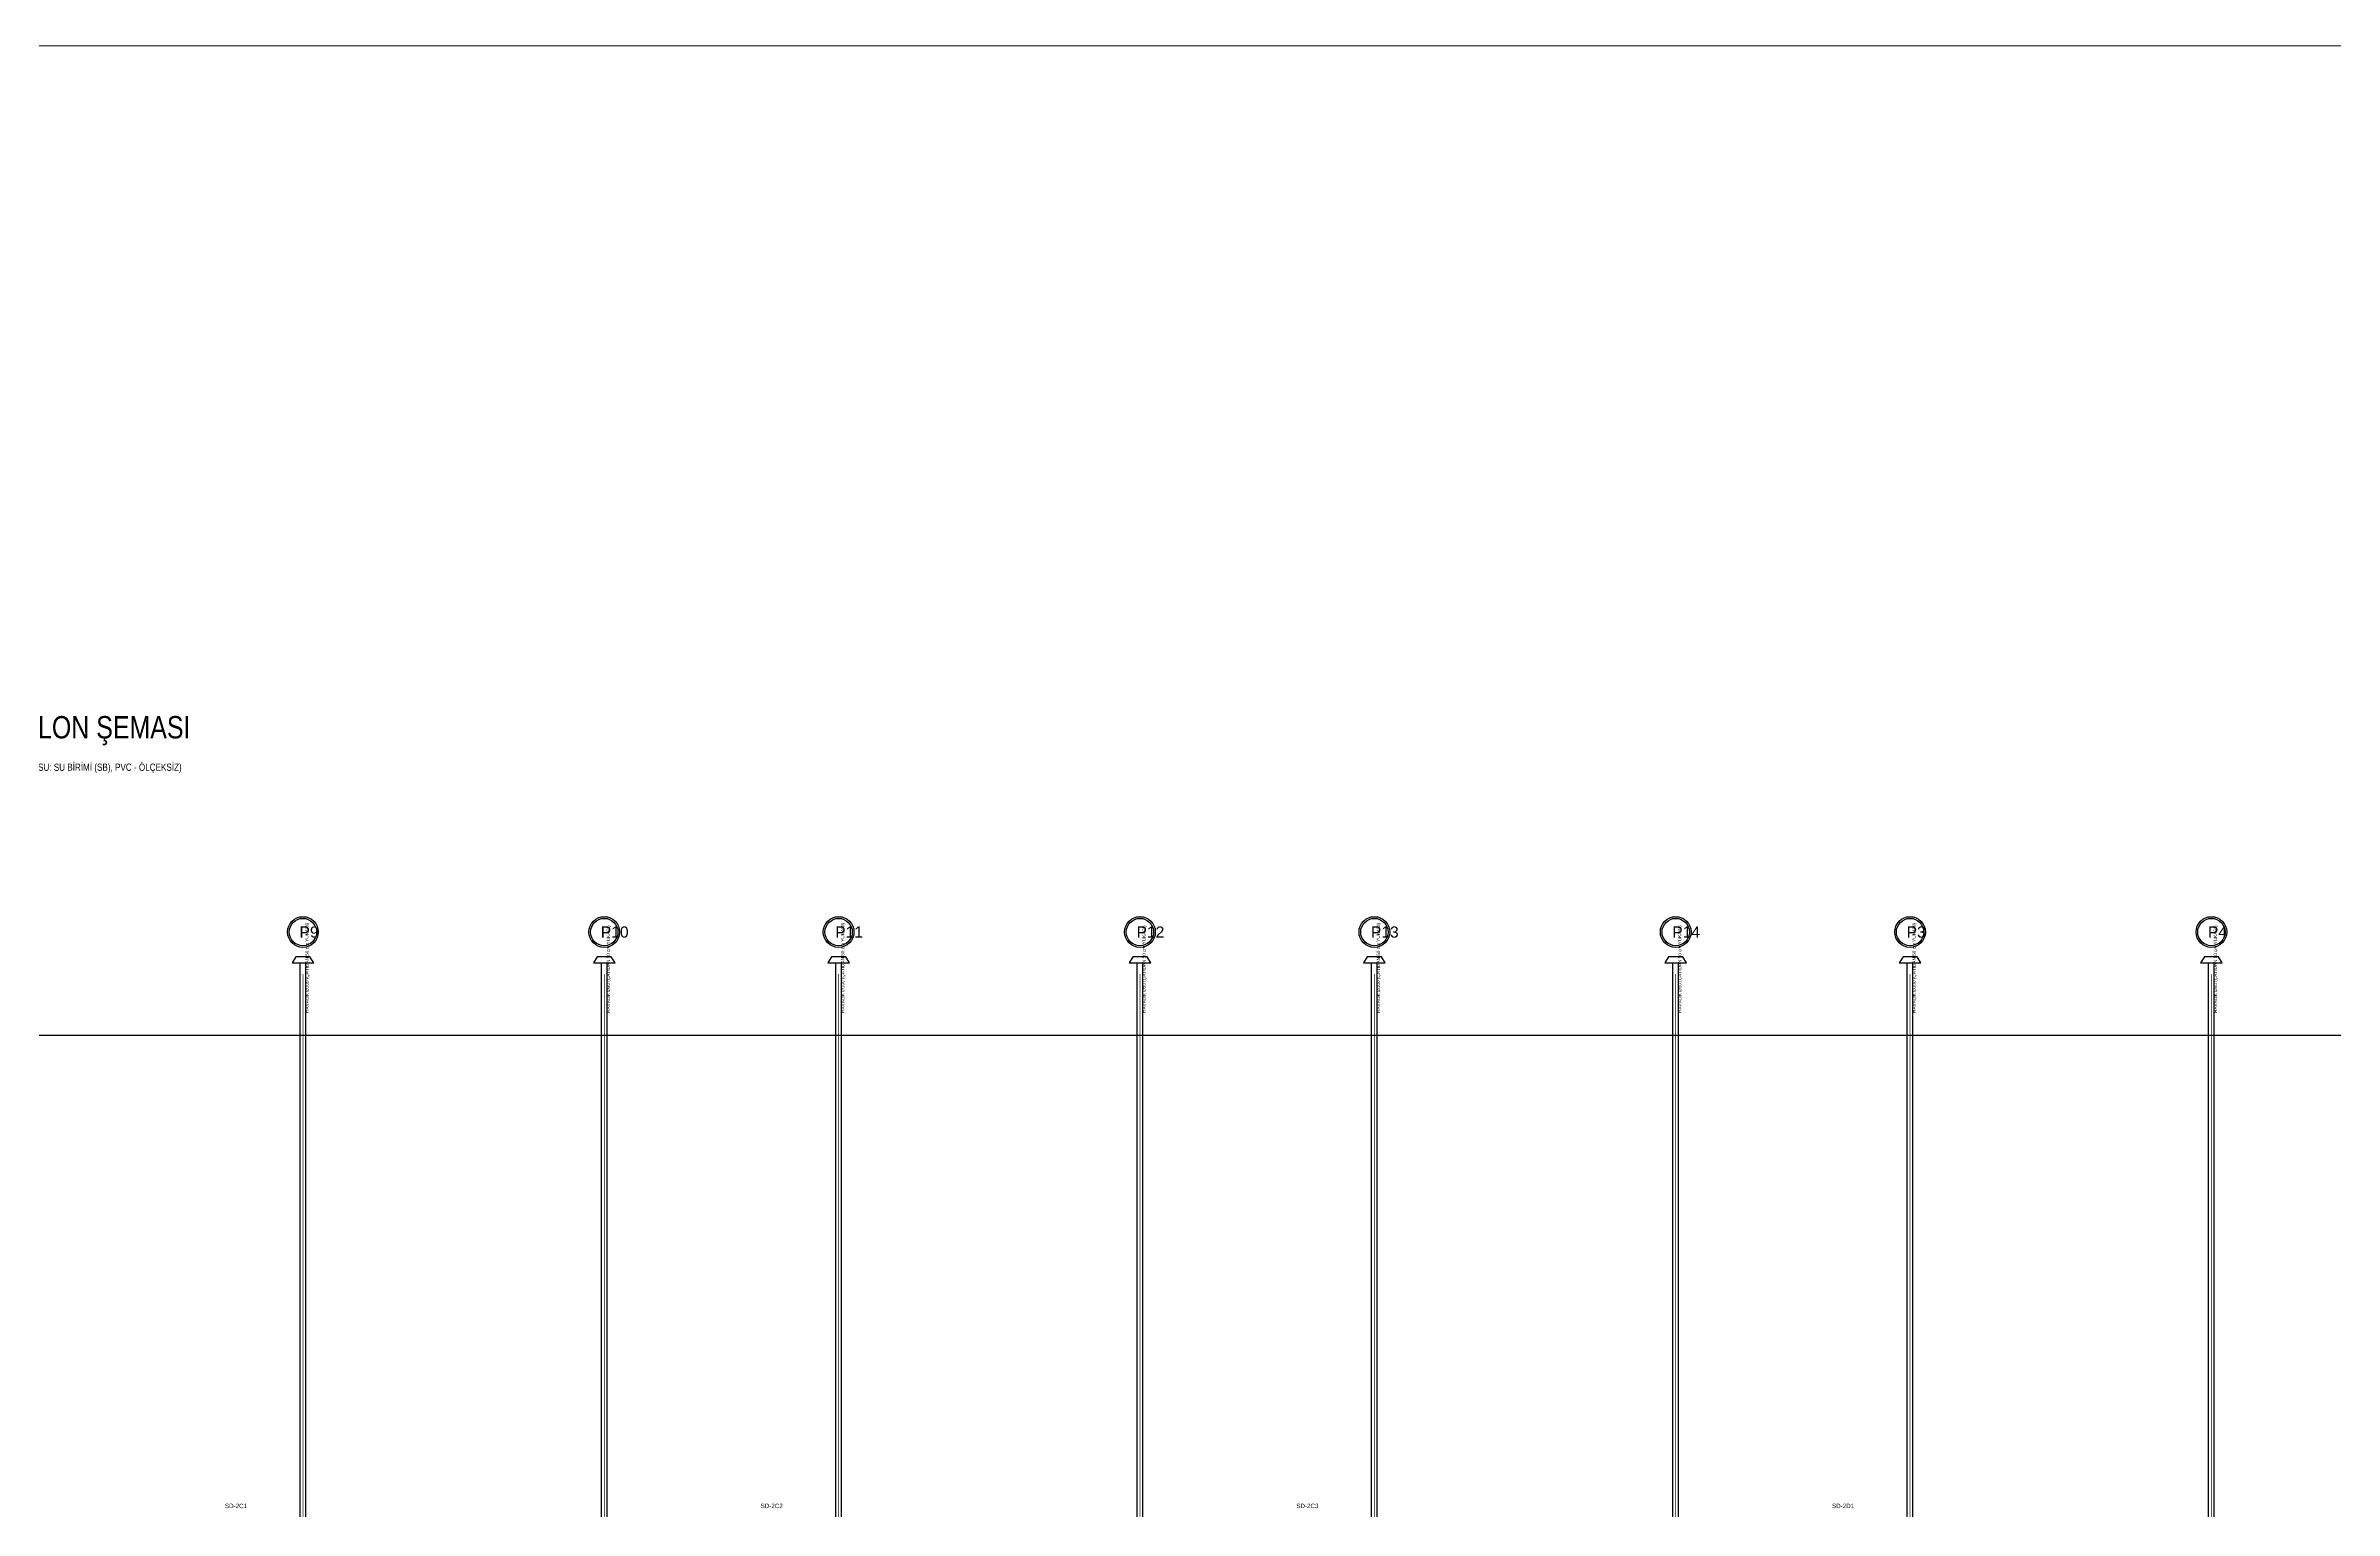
# Model space of a CAD drawing. Header units: centimetres. Extents: x 247996 to 315152, y -468471 to -440326.
# Drawn here: x 267899 to 272000, y -442951 to -440327 of the extents above; entities that cross this region are included whole.
import ezdxf
from ezdxf.enums import TextEntityAlignment as Align

# ---------------------------------------------------------------- set-up
doc = ezdxf.new("R2010")
doc.units = ezdxf.units.CM
doc.layers.add('SCOTT-ANTED', color=144, linetype='CONTINUOUS', lineweight=0)
doc.layers.add('SCOTT-MTY-PISSU-CAP', color=211, linetype='CONTINUOUS', lineweight=30)
for name, color, linetype in [('SCOTT-MTY-PISSU-BORU', 6, 'PIS'), ('SCOTT-MTY-PISSU-KOLONNO', 211, 'Continuous'), ('SCOTT-MTY-PVC', 43, 'CONTINUOUS'), ('SCOTT-MTY-SAYAC', 3, 'Continuous'), ('SCOTT-MTY-SEMA', 8, 'Continuous'), ('SCOTT-MTY-TES-SEMA', 7, 'Continuous')]:
    doc.layers.add(name, color=color, linetype=linetype)
doc.styles.add('ANOTATIVO', font='arial.ttf')
doc.styles.add('ROTAS', font='arial.ttf')
doc.linetypes.add('PIS', pattern='A,2.5,-0.09,[")",Standard,S=0.1,R=0,X=0,Y=-0.05],-0.035', length=2.625)

# ---------------------------------------------------------------- blocks, each defined once
blk = doc.blocks.new('MTY-KOLON NO PIS SU')
at = {"color": 6, "linetype": 'Continuous', "ltscale": 100}
blk.add_circle((0, 0), 27.5, dxfattribs=at)
at = {"color": 7, "linetype": 'Continuous', "ltscale": 100}
blk.add_circle((0, 0), 24.5, dxfattribs=at)
at = {"style": 'ANOTATIVO', "width": 0.65}
blk.add_attdef('K', text='', height=20, dxfattribs=at).set_placement((0, 0), align=Align.MIDDLE_CENTER)

msp = doc.modelspace()

# ---------------------------------------------------------------- linework, layer by layer
at = {"layer": 'SCOTT-ANTED'}
msp.add_line((276712.4, -440326.5), (248038.8, -440326.5), dxfattribs=at)
at = {"layer": 'SCOTT-MTY-PISSU-BORU', "const_width": 1.2}
for points in [[(268360, -445910), (268360, -441990)], [(268900, -445910), (268900, -441990)], [(269320, -445910), (269320, -441990)], [(269860, -445910), (269860, -441990)], [(270280, -445910), (270280, -441990)], [(270820, -445910), (270820, -441990)], [(271240, -445910), (271240, -441990)], [(271780, -445910), (271780, -441990)]]:
    msp.add_lwpolyline(points, dxfattribs=at)
at = {"layer": 'SCOTT-MTY-PVC'}
for p, q in [((268355, -441990), (268355, -441970.4)), ((268355, -445910), (268355, -441990)), ((268365, -441990), (268365, -441970.4)), ((268365, -445910), (268365, -441990)), ((268895, -441990), (268895, -441970.4)), ((268895, -445910), (268895, -441990)), ((268905, -441990), (268905, -441970.4)), ((268905, -445910), (268905, -441990)), ((269315, -441990), (269315, -441970.4)), ((269315, -445910), (269315, -441990)), ((269325, -441990), (269325, -441970.4)), ((269325, -445910), (269325, -441990)), ((269855, -441990), (269855, -441970.4)), ((269855, -445910), (269855, -441990)), ((269865, -441990), (269865, -441970.4)), ((269865, -445910), (269865, -441990)), ((270275, -441990), (270275, -441970.4)), ((270275, -445910), (270275, -441990)), ((270285, -441990), (270285, -441970.4)), ((270285, -445910), (270285, -441990)), ((270815, -441990), (270815, -441970.4)), ((270815, -445910), (270815, -441990)), ((270825, -441990), (270825, -441970.4)), ((270825, -445910), (270825, -441990)), ((271235, -441990), (271235, -441970.4)), ((271235, -445910), (271235, -441990)), ((271245, -441990), (271245, -441970.4)), ((271245, -445910), (271245, -441990)), ((271775, -441990), (271775, -441970.4)), ((271775, -445910), (271775, -441990)), ((271785, -441990), (271785, -441970.4)), ((271785, -445910), (271785, -441990))]:
    msp.add_line(p, q, dxfattribs=at)
for points in [[(268340.4, -441970.4), (268379.6, -441970.4), (268372.6, -441959.2), (268347.4, -441959.2)], [(268880.4, -441970.4), (268919.6, -441970.4), (268912.6, -441959.2), (268887.4, -441959.2)], [(269300.4, -441970.4), (269339.6, -441970.4), (269332.6, -441959.2), (269307.4, -441959.2)], [(269840.4, -441970.4), (269879.6, -441970.4), (269872.6, -441959.2), (269847.4, -441959.2)], [(270260.4, -441970.4), (270299.6, -441970.4), (270292.6, -441959.2), (270267.4, -441959.2)], [(270800.4, -441970.4), (270839.6, -441970.4), (270832.6, -441959.2), (270807.4, -441959.2)], [(271220.4, -441970.4), (271259.6, -441970.4), (271252.6, -441959.2), (271227.4, -441959.2)], [(271760.4, -441970.4), (271799.6, -441970.4), (271792.6, -441959.2), (271767.4, -441959.2)]]:
    msp.add_lwpolyline(points, close=True, dxfattribs=at)
at = {"layer": 'SCOTT-MTY-SEMA'}
msp.add_lwpolyline([(258900, -442100), (276550, -442100)], dxfattribs=at)

# ---------------------------------------------------------------- block references
at = {"layer": 'SCOTT-MTY-PISSU-KOLONNO'}
ref = msp.add_blockref('MTY-KOLON NO PIS SU', (268360, -441915), dxfattribs=at)
ref.add_attrib('K', 'P9', (268353.9, -441925), dxfattribs={"height": 20, "style": 'ANOTATIVO'})
ref = msp.add_blockref('MTY-KOLON NO PIS SU', (268900, -441915), dxfattribs=at)
ref.add_attrib('K', 'P10', (268893.9, -441925), dxfattribs={"height": 20, "style": 'ANOTATIVO'})
ref = msp.add_blockref('MTY-KOLON NO PIS SU', (269320, -441915), dxfattribs=at)
ref.add_attrib('K', 'P11', (269313.9, -441925), dxfattribs={"height": 20, "style": 'ANOTATIVO'})
ref = msp.add_blockref('MTY-KOLON NO PIS SU', (269860, -441915), dxfattribs=at)
ref.add_attrib('K', 'P12', (269853.9, -441925), dxfattribs={"height": 20, "style": 'ANOTATIVO'})
ref = msp.add_blockref('MTY-KOLON NO PIS SU', (270280, -441915), dxfattribs=at)
ref.add_attrib('K', 'P13', (270273.9, -441925), dxfattribs={"height": 20, "style": 'ANOTATIVO'})
ref = msp.add_blockref('MTY-KOLON NO PIS SU', (270820, -441915), dxfattribs=at)
ref.add_attrib('K', 'P14', (270813.9, -441925), dxfattribs={"height": 20, "style": 'ANOTATIVO'})
ref = msp.add_blockref('MTY-KOLON NO PIS SU', (271240, -441915), dxfattribs=at)
ref.add_attrib('K', 'P3', (271233.9, -441925), dxfattribs={"height": 20, "style": 'ANOTATIVO'})
ref = msp.add_blockref('MTY-KOLON NO PIS SU', (271780, -441915), dxfattribs=at)
ref.add_attrib('K', 'P4', (271773.9, -441925), dxfattribs={"height": 20, "style": 'ANOTATIVO'})

# ---------------------------------------------------------------- texts
at = {"layer": 'SCOTT-MTY-PISSU-CAP', "style": 'ROTAS', "width": 0.8}
for s, p in [('HAVALIK Ø100 (ÇATIDAN 50 cm YUKARI)', (268372, -442060)), ('HAVALIK Ø50 (ÇATIDAN 50 cm YUKARI)', (268912, -442060)), ('HAVALIK Ø100 (ÇATIDAN 50 cm YUKARI)', (269332, -442060)), ('HAVALIK Ø50 (ÇATIDAN 50 cm YUKARI)', (269872, -442060)), ('HAVALIK Ø100 (ÇATIDAN 50 cm YUKARI)', (270292, -442060)), ('HAVALIK Ø50 (ÇATIDAN 50 cm YUKARI)', (270832, -442060)), ('HAVALIK Ø100 (ÇATIDAN 50 cm YUKARI)', (271252, -442060)), ('HAVALIK Ø50 (ÇATIDAN 50 cm YUKARI)', (271792, -442060))]:
    msp.add_text(s, height=6, rotation=90, dxfattribs=at).set_placement(p, align=Align.BOTTOM_LEFT)
at = {"layer": 'SCOTT-MTY-SAYAC', "style": 'ROTAS', "width": 0.8}
for s, p in [('SD-2C1', (268240, -442950)), ('SD-2C2', (269200, -442950)), ('SD-2C3', (270160, -442950)), ('SD-2D1', (271120, -442950))]:
    msp.add_text(s, height=8, dxfattribs=at).set_placement(p, align=Align.BOTTOM_CENTER)
at = {"layer": 'SCOTT-MTY-TES-SEMA', "style": 'ROTAS', "width": 0.8}
for s, height, p in [('SIHHİ TESİSAT AÇILIMLI KOLON ŞEMASI', 40, (267725, -441580)), ('(TEMİZ SU / SICAK SU / SİRKÜLASYON: TS 1258 YÜK BİRİMİ (MB), PPRC PN20 - PİS SU: SU BİRİMİ (SB), PVC - ÖLÇEKSİZ)', 13, (267725, -441630))]:
    msp.add_text(s, height=height, dxfattribs=at).set_placement(p, align=Align.BOTTOM_CENTER)

doc.saveas('drawing.dxf')
